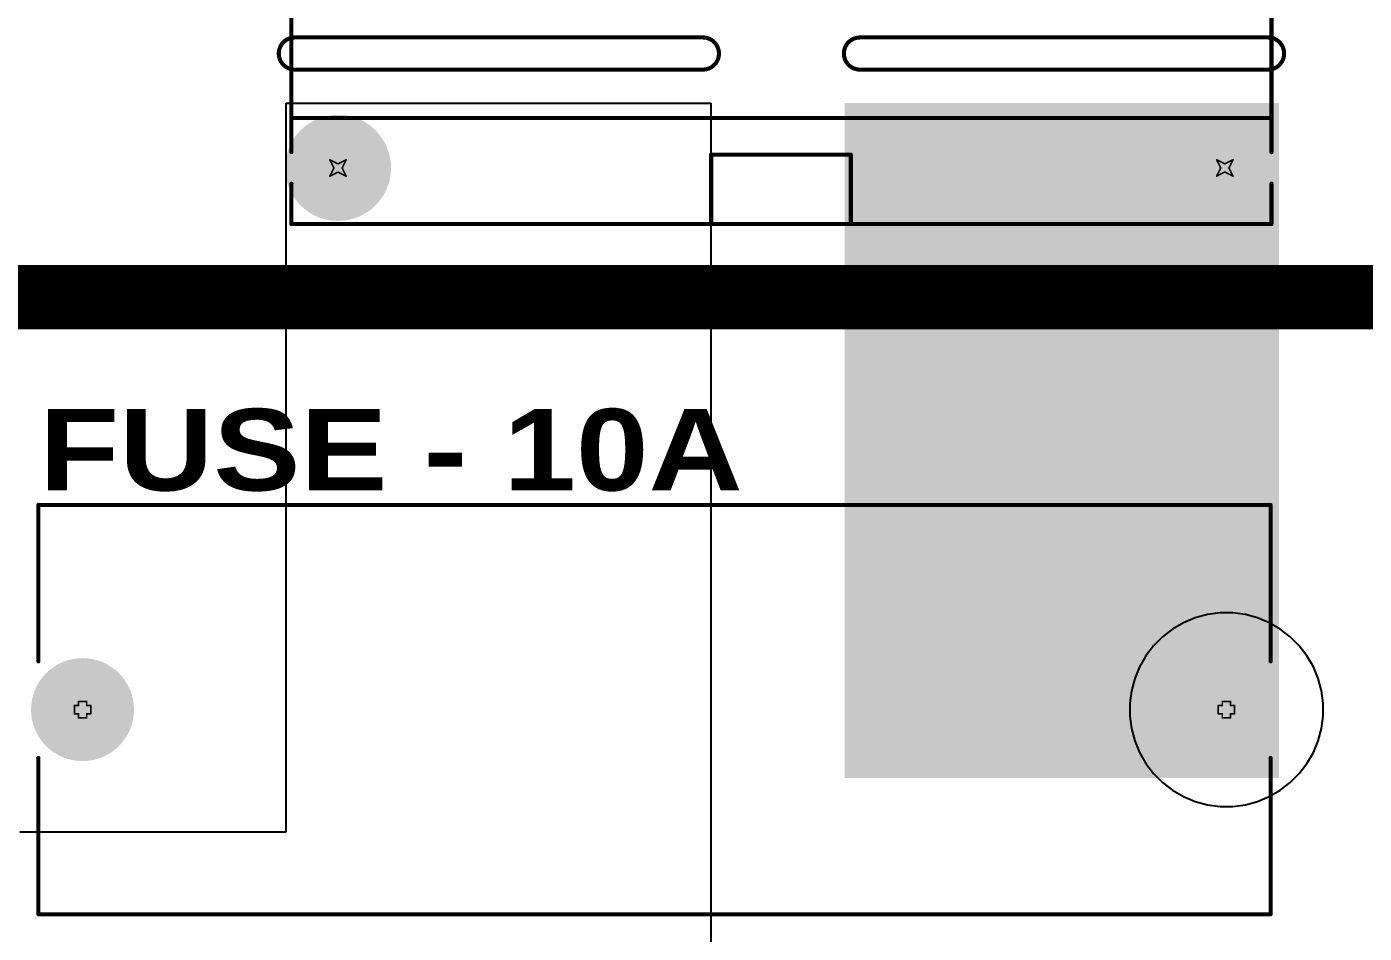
# Model space of a CAD drawing. Header units: inches. Extents: x 0 to 212, y 0 to 208.
# Drawn here: x 4.669 to 6.308, y 0.794 to 1.905 of the extents above; entities that cross this region are included whole.
import ezdxf

# ---------------------------------------------------------------- set-up
doc = ezdxf.new("R2010")
doc.units = ezdxf.units.IN
doc.header["$MEASUREMENT"] = 0
for name, color, linetype in [('Board Outline', 216, 'Continuous'), ('Bottom Layer', 5, 'Continuous'), ('Bottom Solder', 6, 'Continuous'), ('Drill Drawing', 1, 'Continuous'), ('Multi-Layer', 9, 'Continuous'), ('Pad Holes', 156, 'Continuous'), ('Top Layer', 1, 'Continuous'), ('Top Overlay', 2, 'Continuous'), ('Top Solder', 216, 'Continuous')]:
    doc.layers.add(name, color=color, linetype=linetype)
doc.styles.add('Arial', font='', dxfattribs={"height": 0.2})
doc.styles.add('Arial Black_Bold', font='', dxfattribs={"height": 0.2})
doc.styles.get('Arial').set_extended_font_data('Arial')
doc.styles.get('Arial Black_Bold').set_extended_font_data('Arial Black', bold=True)

# ---------------------------------------------------------------- blocks, each defined once
blk = doc.blocks.new('G4A_1A_PE_DC24_93')
at = {"layer": 'Bottom Layer'}
blk.add_hatch(color=5, dxfattribs=at).paths.add_polyline_path([(-0.4094, 0.1732), (-0.5354, 0.1732), (-0.5354, 0.2992), (-0.4094, 0.2992)])
h = blk.add_hatch(color=5, dxfattribs=at)
edge = h.paths.add_edge_path()
edge.add_arc((0.3937, 0.2362), 0.063, 0, 360)
h = blk.add_hatch(color=5, dxfattribs=at)
edge = h.paths.add_edge_path()
edge.add_arc((-0.5433, -0.2362), 0.063, 0, 360)
h = blk.add_hatch(color=5, dxfattribs=at)
edge = h.paths.add_edge_path()
edge.add_arc((0.5433, -0.2362), 0.063, 0, 360)
at = {"layer": 'Bottom Solder'}
blk.add_hatch(color=6, dxfattribs=at).paths.add_polyline_path([(-0.4074, 0.1712), (-0.5374, 0.1712), (-0.5374, 0.3012), (-0.4074, 0.3012)])
h = blk.add_hatch(color=6, dxfattribs=at)
edge = h.paths.add_edge_path()
edge.add_arc((0.3937, 0.2362), 0.065, 0, 360)
h = blk.add_hatch(color=6, dxfattribs=at)
edge = h.paths.add_edge_path()
edge.add_arc((-0.5433, -0.2362), 0.065, 0, 360)
h = blk.add_hatch(color=6, dxfattribs=at)
edge = h.paths.add_edge_path()
edge.add_arc((0.5433, -0.2362), 0.065, 0, 360)
at = {"layer": 'Multi-Layer'}
blk.add_hatch(color=9, dxfattribs=at).paths.add_polyline_path([(-0.4094, 0.1732), (-0.5354, 0.1732), (-0.5354, 0.2992), (-0.4094, 0.2992)])
h = blk.add_hatch(color=9, dxfattribs=at)
edge = h.paths.add_edge_path()
edge.add_arc((0.3937, 0.2362), 0.063, 0, 360)
h = blk.add_hatch(color=9, dxfattribs=at)
edge = h.paths.add_edge_path()
edge.add_arc((-0.5433, -0.2362), 0.063, 0, 360)
h = blk.add_hatch(color=9, dxfattribs=at)
edge = h.paths.add_edge_path()
edge.add_arc((0.5433, -0.2362), 0.063, 0, 360)
at = {"layer": 'Pad Holes'}
h = blk.add_hatch(color=7, dxfattribs=at)
edge = h.paths.add_edge_path()
edge.add_arc((-0.4724, 0.2362), 0.0354, 0, 360)
h = blk.add_hatch(color=7, dxfattribs=at)
edge = h.paths.add_edge_path()
edge.add_arc((0.3937, 0.2362), 0.0354, 0, 360)
h = blk.add_hatch(color=7, dxfattribs=at)
edge = h.paths.add_edge_path()
edge.add_arc((-0.5433, -0.2362), 0.0354, 0, 360)
h = blk.add_hatch(color=7, dxfattribs=at)
edge = h.paths.add_edge_path()
edge.add_arc((0.5433, -0.2362), 0.0354, 0, 360)
at = {"layer": 'Top Layer'}
blk.add_hatch(color=1, dxfattribs=at).paths.add_polyline_path([(-0.4094, 0.1732), (-0.5354, 0.1732), (-0.5354, 0.2992), (-0.4094, 0.2992)])
h = blk.add_hatch(color=1, dxfattribs=at)
edge = h.paths.add_edge_path()
edge.add_arc((0.3937, 0.2362), 0.063, 0, 360)
h = blk.add_hatch(color=1, dxfattribs=at)
edge = h.paths.add_edge_path()
edge.add_arc((-0.5433, -0.2362), 0.063, 0, 360)
h = blk.add_hatch(color=1, dxfattribs=at)
edge = h.paths.add_edge_path()
edge.add_arc((0.5433, -0.2362), 0.063, 0, 360)
at = {"layer": 'Top Solder'}
blk.add_hatch(color=216, dxfattribs=at).paths.add_polyline_path([(-0.4074, 0.1712), (-0.5374, 0.1712), (-0.5374, 0.3012), (-0.4074, 0.3012)])
h = blk.add_hatch(color=216, dxfattribs=at)
edge = h.paths.add_edge_path()
edge.add_arc((0.3937, 0.2362), 0.065, 0, 360)
h = blk.add_hatch(color=216, dxfattribs=at)
edge = h.paths.add_edge_path()
edge.add_arc((-0.5433, -0.2362), 0.065, 0, 360)
h = blk.add_hatch(color=216, dxfattribs=at)
edge = h.paths.add_edge_path()
edge.add_arc((0.5433, -0.2362), 0.065, 0, 360)
at = {"layer": 'Top Overlay'}
for points in [[(-0.6004, -0.2169, 0.005, 0.005, 0), (-0.6004, 0.3248, 0.005, 0.005, 0)], [(-0.6004, 0.3248, 0.005, 0.005, 0), (0.6004, 0.3248, 0.005, 0.005, 0)], [(0.6004, -0.217, 0.005, 0.005, 0), (0.6004, 0.3248, 0.005, 0.005, 0)], [(-0.6004, 0.1569, 0.005, 0.005, 0), (0.6004, 0.1569, 0.005, 0.005, 0)], [(-0.6004, -0.1752, 0.005, 0.005, 0), (0.6004, -0.1752, 0.005, 0.005, 0)], [(-0.0861, -0.22, 0.005, 0.005, 0), (0.085, -0.22, 0.005, 0.005, 0)], [(-0.0861, -0.3051, 0.005, 0.005, 0), (-0.0861, -0.22, 0.005, 0.005, 0)], [(0.085, -0.3051, 0.005, 0.005, 0), (0.085, -0.22, 0.005, 0.005, 0)], [(-0.6004, -0.3051, 0.005, 0.005, 0), (-0.6004, -0.2555, 0.005, 0.005, 0)], [(0.6004, -0.2554, 0.005, 0.005, 0), (0.6004, -0.3051, 0.005, 0.005, 0)], [(-0.6004, -0.3051, 0.005, 0.005, 0), (0.6004, -0.3051, 0.005, 0.005, 0)]]:
    blk.add_lwpolyline(points, format="xyseb", dxfattribs=at)
for points in [[(-0.6016, 0.3248, 0.0025, 0.0025, 1), (-0.5991, 0.3248, 0.0025, 0.0025, 1)], [(-0.6017, 0.3248, 0.0025, 0.0025, 1), (-0.5992, 0.3248, 0.0025, 0.0025, 1)], [(0.5991, 0.3248, 0.0025, 0.0025, 1), (0.6016, 0.3248, 0.0025, 0.0025, 1)], [(0.5991, 0.3248, 0.0025, 0.0025, 1), (0.6016, 0.3248, 0.0025, 0.0025, 1)], [(-0.6016, 0.1569, 0.0025, 0.0025, 1), (-0.5991, 0.1569, 0.0025, 0.0025, 1)], [(0.5991, 0.1569, 0.0025, 0.0025, 1), (0.6016, 0.1569, 0.0025, 0.0025, 1)], [(-0.6016, -0.1752, 0.0025, 0.0025, 1), (-0.5991, -0.1752, 0.0025, 0.0025, 1)], [(0.5991, -0.1752, 0.0025, 0.0025, 1), (0.6016, -0.1752, 0.0025, 0.0025, 1)], [(-0.6016, -0.2169, 0.0025, 0.0025, 1), (-0.5991, -0.2169, 0.0025, 0.0025, 1)], [(-0.0874, -0.22, 0.0025, 0.0025, 1), (-0.0849, -0.22, 0.0025, 0.0025, 1)], [(-0.0874, -0.22, 0.0025, 0.0025, 1), (-0.0849, -0.22, 0.0025, 0.0025, 1)], [(0.0837, -0.22, 0.0025, 0.0025, 1), (0.0862, -0.22, 0.0025, 0.0025, 1)], [(0.0837, -0.22, 0.0025, 0.0025, 1), (0.0862, -0.22, 0.0025, 0.0025, 1)], [(0.5991, -0.217, 0.0025, 0.0025, 1), (0.6016, -0.217, 0.0025, 0.0025, 1)], [(-0.6016, -0.2555, 0.0025, 0.0025, 1), (-0.5991, -0.2555, 0.0025, 0.0025, 1)], [(0.5991, -0.2554, 0.0025, 0.0025, 1), (0.6016, -0.2554, 0.0025, 0.0025, 1)], [(-0.6016, -0.3051, 0.0025, 0.0025, 1), (-0.5991, -0.3051, 0.0025, 0.0025, 1)], [(-0.6017, -0.3051, 0.0025, 0.0025, 1), (-0.5992, -0.3051, 0.0025, 0.0025, 1)], [(-0.0874, -0.3051, 0.0025, 0.0025, 1), (-0.0849, -0.3051, 0.0025, 0.0025, 1)], [(0.0837, -0.3051, 0.0025, 0.0025, 1), (0.0862, -0.3051, 0.0025, 0.0025, 1)], [(0.5991, -0.3051, 0.0025, 0.0025, 1), (0.6016, -0.3051, 0.0025, 0.0025, 1)], [(0.5991, -0.3051, 0.0025, 0.0025, 1), (0.6016, -0.3051, 0.0025, 0.0025, 1)]]:
    blk.add_lwpolyline(points, format="xyseb", close=True, dxfattribs=at)
at = {"layer": 'Top Overlay', "style": 'Arial'}
blk.add_text('1', height=0.0315, rotation=360, dxfattribs=at).set_placement((-0.3781, 0.2109))
blk = doc.blocks.new('03540101ZXGY_97')
at = {"layer": 'Bottom Layer'}
h = blk.add_hatch(color=5, dxfattribs=at)
edge = h.paths.add_edge_path()
edge.add_arc((-0.7008, 0), 0.0591, 0, 360)
h = blk.add_hatch(color=5, dxfattribs=at)
edge = h.paths.add_edge_path()
edge.add_arc((0.7008, 0), 0.0591, 0, 360)
at = {"layer": 'Bottom Solder'}
h = blk.add_hatch(color=6, dxfattribs=at)
edge = h.paths.add_edge_path()
edge.add_arc((-0.7008, 0), 0.0631, 0, 360)
h = blk.add_hatch(color=6, dxfattribs=at)
edge = h.paths.add_edge_path()
edge.add_arc((0.7008, 0), 0.0631, 0, 360)
at = {"layer": 'Multi-Layer'}
h = blk.add_hatch(color=9, dxfattribs=at)
edge = h.paths.add_edge_path()
edge.add_arc((-0.7008, 0), 0.0591, 0, 360)
h = blk.add_hatch(color=9, dxfattribs=at)
edge = h.paths.add_edge_path()
edge.add_arc((0.7008, 0), 0.0591, 0, 360)
at = {"layer": 'Pad Holes'}
h = blk.add_hatch(color=7, dxfattribs=at)
edge = h.paths.add_edge_path()
edge.add_arc((-0.7008, 0), 0.0297, 0, 360)
h = blk.add_hatch(color=7, dxfattribs=at)
edge = h.paths.add_edge_path()
edge.add_arc((0.7008, 0), 0.0297, 0, 360)
at = {"layer": 'Top Layer'}
h = blk.add_hatch(color=1, dxfattribs=at)
edge = h.paths.add_edge_path()
edge.add_arc((-0.7008, 0), 0.0591, 0, 360)
h = blk.add_hatch(color=1, dxfattribs=at)
edge = h.paths.add_edge_path()
edge.add_arc((0.7008, 0), 0.0591, 0, 360)
at = {"layer": 'Top Solder'}
h = blk.add_hatch(color=216, dxfattribs=at)
edge = h.paths.add_edge_path()
edge.add_arc((-0.7008, 0), 0.0631, 0, 360)
h = blk.add_hatch(color=216, dxfattribs=at)
edge = h.paths.add_edge_path()
edge.add_arc((0.7008, 0), 0.0631, 0, 360)
at = {"layer": 'Top Overlay'}
for points in [[(-0.7549, 0.0591, 0.005, 0.005, 0), (-0.7549, 0.2508, 0.005, 0.005, 0)], [(-0.7549, 0.2508, 0.005, 0.005, 0), (0.7549, 0.2508, 0.005, 0.005, 0)], [(0.7549, 0.2508, 0.005, 0.005, 0), (0.7549, 0.0591, 0.005, 0.005, 0)], [(-0.7549, -0.2508, 0.005, 0.005, 0), (-0.7549, -0.0591, 0.005, 0.005, 0)], [(0.7549, -0.2508, 0.005, 0.005, 0), (0.7549, -0.0591, 0.005, 0.005, 0)], [(-0.7549, -0.2508, 0.005, 0.005, 0), (0.7549, -0.2508, 0.005, 0.005, 0)]]:
    blk.add_lwpolyline(points, format="xyseb", dxfattribs=at)
for points in [[(-0.7561, 0.2508, 0.0025, 0.0025, 1), (-0.7536, 0.2508, 0.0025, 0.0025, 1)], [(-0.7561, 0.2508, 0.0025, 0.0025, 1), (-0.7536, 0.2508, 0.0025, 0.0025, 1)], [(0.7536, 0.2508, 0.0025, 0.0025, 1), (0.7561, 0.2508, 0.0025, 0.0025, 1)], [(0.7536, 0.2508, 0.0025, 0.0025, 1), (0.7561, 0.2508, 0.0025, 0.0025, 1)], [(-0.7561, 0.0591, 0.0025, 0.0025, 1), (-0.7536, 0.0591, 0.0025, 0.0025, 1)], [(0.7536, 0.0591, 0.0025, 0.0025, 1), (0.7561, 0.0591, 0.0025, 0.0025, 1)], [(-0.7561, -0.0591, 0.0025, 0.0025, 1), (-0.7536, -0.0591, 0.0025, 0.0025, 1)], [(0.7536, -0.0591, 0.0025, 0.0025, 1), (0.7561, -0.0591, 0.0025, 0.0025, 1)], [(-0.7561, -0.2508, 0.0025, 0.0025, 1), (-0.7536, -0.2508, 0.0025, 0.0025, 1)], [(-0.7561, -0.2508, 0.0025, 0.0025, 1), (-0.7536, -0.2508, 0.0025, 0.0025, 1)], [(0.7536, -0.2508, 0.0025, 0.0025, 1), (0.7561, -0.2508, 0.0025, 0.0025, 1)], [(0.7536, -0.2508, 0.0025, 0.0025, 1), (0.7561, -0.2508, 0.0025, 0.0025, 1)]]:
    blk.add_lwpolyline(points, format="xyseb", close=True, dxfattribs=at)

msp = doc.modelspace()

# ---------------------------------------------------------------- hatches: boundary and pattern name
at = {"layer": 'Bottom Layer'}
msp.add_hatch(color=5, dxfattribs=at).paths.add_polyline_path([(5.6714, 0.9843), (6.2037, 0.9843), (6.2037, 1.811), (5.6714, 1.811)])

# ---------------------------------------------------------------- linework, layer by layer
at = {"layer": 'Board Outline'}
for points in [[(4.9782, 1.8718, 0.005, 0.005, -0.414214), (4.9978, 1.8915, 0.005, 0.005, 0)], [(4.9978, 1.8915, 0.005, 0.005, 0), (5.4978, 1.8915, 0.005, 0.005, 0)], [(5.4978, 1.8915, 0.005, 0.005, -0.414214), (5.5175, 1.8718, 0.005, 0.005, 0)], [(5.6706, 1.8718, 0.005, 0.005, -0.414214), (5.6903, 1.8915, 0.005, 0.005, 0)], [(5.6903, 1.8915, 0.005, 0.005, 0), (6.1903, 1.8915, 0.005, 0.005, 0)], [(6.1903, 1.8915, 0.005, 0.005, -0.414214), (6.21, 1.8718, 0.005, 0.005, 0)], [(4.9978, 1.8521, 0.005, 0.005, -0.414214), (4.9782, 1.8718, 0.005, 0.005, 0)], [(5.5175, 1.8718, 0.005, 0.005, -0.414214), (5.4978, 1.8521, 0.005, 0.005, 0)], [(5.6903, 1.8521, 0.005, 0.005, -0.414214), (5.6706, 1.8718, 0.005, 0.005, 0)], [(6.21, 1.8718, 0.005, 0.005, -0.414214), (6.1903, 1.8521, 0.005, 0.005, 0)], [(4.9978, 1.8521, 0.005, 0.005, 0), (5.4978, 1.8521, 0.005, 0.005, 0)], [(5.6903, 1.8521, 0.005, 0.005, 0), (6.1903, 1.8521, 0.005, 0.005, 0)]]:
    msp.add_lwpolyline(points, format="xyseb", dxfattribs=at)
for points in [[(4.9966, 1.8915, 0.0025, 0.0025, 1), (4.9991, 1.8915, 0.0025, 0.0025, 1)], [(4.9966, 1.8915, 0.0025, 0.0025, 1), (4.9991, 1.8915, 0.0025, 0.0025, 1)], [(5.4966, 1.8915, 0.0025, 0.0025, 1), (5.4991, 1.8915, 0.0025, 0.0025, 1)], [(5.4966, 1.8915, 0.0025, 0.0025, 1), (5.4991, 1.8915, 0.0025, 0.0025, 1)], [(5.6891, 1.8915, 0.0025, 0.0025, 1), (5.6916, 1.8915, 0.0025, 0.0025, 1)], [(5.6891, 1.8915, 0.0025, 0.0025, 1), (5.6916, 1.8915, 0.0025, 0.0025, 1)], [(6.1891, 1.8915, 0.0025, 0.0025, 1), (6.1916, 1.8915, 0.0025, 0.0025, 1)], [(6.1891, 1.8915, 0.0025, 0.0025, 1), (6.1916, 1.8915, 0.0025, 0.0025, 1)], [(4.9769, 1.8718, 0.0025, 0.0025, 1), (4.9794, 1.8718, 0.0025, 0.0025, 1)], [(4.9769, 1.8718, 0.0025, 0.0025, 1), (4.9794, 1.8718, 0.0025, 0.0025, 1)], [(5.5163, 1.8718, 0.0025, 0.0025, 1), (5.5188, 1.8718, 0.0025, 0.0025, 1)], [(5.5163, 1.8718, 0.0025, 0.0025, 1), (5.5188, 1.8718, 0.0025, 0.0025, 1)], [(5.6694, 1.8718, 0.0025, 0.0025, 1), (5.6719, 1.8718, 0.0025, 0.0025, 1)], [(5.6694, 1.8718, 0.0025, 0.0025, 1), (5.6719, 1.8718, 0.0025, 0.0025, 1)], [(6.2087, 1.8718, 0.0025, 0.0025, 1), (6.2112, 1.8718, 0.0025, 0.0025, 1)], [(6.2087, 1.8718, 0.0025, 0.0025, 1), (6.2112, 1.8718, 0.0025, 0.0025, 1)], [(4.9966, 1.8521, 0.0025, 0.0025, 1), (4.9991, 1.8521, 0.0025, 0.0025, 1)], [(4.9966, 1.8521, 0.0025, 0.0025, 1), (4.9991, 1.8521, 0.0025, 0.0025, 1)], [(5.4966, 1.8521, 0.0025, 0.0025, 1), (5.4991, 1.8521, 0.0025, 0.0025, 1)], [(5.4966, 1.8521, 0.0025, 0.0025, 1), (5.4991, 1.8521, 0.0025, 0.0025, 1)], [(5.6891, 1.8521, 0.0025, 0.0025, 1), (5.6916, 1.8521, 0.0025, 0.0025, 1)], [(5.6891, 1.8521, 0.0025, 0.0025, 1), (5.6916, 1.8521, 0.0025, 0.0025, 1)], [(6.1891, 1.8521, 0.0025, 0.0025, 1), (6.1916, 1.8521, 0.0025, 0.0025, 1)], [(6.1891, 1.8521, 0.0025, 0.0025, 1), (6.1916, 1.8521, 0.0025, 0.0025, 1)]]:
    msp.add_lwpolyline(points, format="xyseb", close=True, dxfattribs=at)
at = {"layer": 'Bottom Layer'}
for p, q in [((4.9874, 0.918), (4.9874, 1.811)), ((4.9874, 1.811), (5.5074, 1.811)), ((5.5074, 1.811), (5.5074, 0.4724)), ((4.661, 0.918), (4.9874, 0.918))]:
    msp.add_line(p, q, dxfattribs=at)
at = {"layer": 'Drill Drawing'}
for points in [[(5.0408, 1.7416, 0.002, 0.002, 0), (5.0508, 1.7366, 0.002, 0.002, 0)], [(5.0408, 1.7416, 0.002, 0.002, 0), (5.0458, 1.7316, 0.002, 0.002, 0)], [(5.0508, 1.7366, 0.002, 0.002, 0), (5.0608, 1.7416, 0.002, 0.002, 0)], [(5.0558, 1.7316, 0.002, 0.002, 0), (5.0608, 1.7416, 0.002, 0.002, 0)], [(6.1274, 1.7416, 0.002, 0.002, 0), (6.1374, 1.7366, 0.002, 0.002, 0)], [(6.1274, 1.7416, 0.002, 0.002, 0), (6.1324, 1.7316, 0.002, 0.002, 0)], [(6.1374, 1.7366, 0.002, 0.002, 0), (6.1474, 1.7416, 0.002, 0.002, 0)], [(6.1424, 1.7316, 0.002, 0.002, 0), (6.1474, 1.7416, 0.002, 0.002, 0)], [(5.0408, 1.7216, 0.002, 0.002, 0), (5.0458, 1.7316, 0.002, 0.002, 0)], [(5.0408, 1.7216, 0.002, 0.002, 0), (5.0508, 1.7266, 0.002, 0.002, 0)], [(5.0508, 1.7266, 0.002, 0.002, 0), (5.0608, 1.7216, 0.002, 0.002, 0)], [(5.0558, 1.7316, 0.002, 0.002, 0), (5.0608, 1.7216, 0.002, 0.002, 0)], [(6.1274, 1.7216, 0.002, 0.002, 0), (6.1324, 1.7316, 0.002, 0.002, 0)], [(6.1274, 1.7216, 0.002, 0.002, 0), (6.1374, 1.7266, 0.002, 0.002, 0)], [(6.1374, 1.7266, 0.002, 0.002, 0), (6.1474, 1.7216, 0.002, 0.002, 0)], [(6.1424, 1.7316, 0.002, 0.002, 0), (6.1474, 1.7216, 0.002, 0.002, 0)], [(4.7278, 1.0629, 0.002, 0.002, 0), (4.7278, 1.0729, 0.002, 0.002, 0)], [(4.7278, 1.0729, 0.002, 0.002, 0), (4.7328, 1.0729, 0.002, 0.002, 0)], [(4.7328, 1.0729, 0.002, 0.002, 0), (4.7328, 1.0779, 0.002, 0.002, 0)], [(4.7328, 1.0779, 0.002, 0.002, 0), (4.7428, 1.0779, 0.002, 0.002, 0)], [(4.7428, 1.0729, 0.002, 0.002, 0), (4.7428, 1.0779, 0.002, 0.002, 0)], [(4.7428, 1.0729, 0.002, 0.002, 0), (4.7478, 1.0729, 0.002, 0.002, 0)], [(4.7478, 1.0629, 0.002, 0.002, 0), (4.7478, 1.0729, 0.002, 0.002, 0)], [(6.1293, 1.0629, 0.002, 0.002, 0), (6.1293, 1.0729, 0.002, 0.002, 0)], [(6.1293, 1.0729, 0.002, 0.002, 0), (6.1343, 1.0729, 0.002, 0.002, 0)], [(6.1343, 1.0729, 0.002, 0.002, 0), (6.1343, 1.0779, 0.002, 0.002, 0)], [(6.1343, 1.0779, 0.002, 0.002, 0), (6.1443, 1.0779, 0.002, 0.002, 0)], [(6.1443, 1.0729, 0.002, 0.002, 0), (6.1443, 1.0779, 0.002, 0.002, 0)], [(6.1443, 1.0729, 0.002, 0.002, 0), (6.1493, 1.0729, 0.002, 0.002, 0)], [(6.1493, 1.0629, 0.002, 0.002, 0), (6.1493, 1.0729, 0.002, 0.002, 0)], [(4.7278, 1.0629, 0.002, 0.002, 0), (4.7328, 1.0629, 0.002, 0.002, 0)], [(4.7328, 1.0579, 0.002, 0.002, 0), (4.7328, 1.0629, 0.002, 0.002, 0)], [(4.7328, 1.0579, 0.002, 0.002, 0), (4.7428, 1.0579, 0.002, 0.002, 0)], [(4.7428, 1.0629, 0.002, 0.002, 0), (4.7478, 1.0629, 0.002, 0.002, 0)], [(4.7428, 1.0579, 0.002, 0.002, 0), (4.7428, 1.0629, 0.002, 0.002, 0)], [(6.1293, 1.0629, 0.002, 0.002, 0), (6.1343, 1.0629, 0.002, 0.002, 0)], [(6.1343, 1.0579, 0.002, 0.002, 0), (6.1343, 1.0629, 0.002, 0.002, 0)], [(6.1343, 1.0579, 0.002, 0.002, 0), (6.1443, 1.0579, 0.002, 0.002, 0)], [(6.1443, 1.0629, 0.002, 0.002, 0), (6.1493, 1.0629, 0.002, 0.002, 0)], [(6.1443, 1.0579, 0.002, 0.002, 0), (6.1443, 1.0629, 0.002, 0.002, 0)]]:
    msp.add_lwpolyline(points, format="xyseb", dxfattribs=at)
for points in [[(5.0403, 1.7416, 0.001, 0.001, 1), (5.0413, 1.7416, 0.001, 0.001, 1)], [(5.0403, 1.7416, 0.001, 0.001, 1), (5.0413, 1.7416, 0.001, 0.001, 1)], [(5.0503, 1.7366, 0.001, 0.001, 1), (5.0513, 1.7366, 0.001, 0.001, 1)], [(5.0503, 1.7366, 0.001, 0.001, 1), (5.0513, 1.7366, 0.001, 0.001, 1)], [(5.0603, 1.7416, 0.001, 0.001, 1), (5.0613, 1.7416, 0.001, 0.001, 1)], [(5.0603, 1.7416, 0.001, 0.001, 1), (5.0613, 1.7416, 0.001, 0.001, 1)], [(6.1269, 1.7416, 0.001, 0.001, 1), (6.1279, 1.7416, 0.001, 0.001, 1)], [(6.1269, 1.7416, 0.001, 0.001, 1), (6.1279, 1.7416, 0.001, 0.001, 1)], [(6.1369, 1.7366, 0.001, 0.001, 1), (6.1379, 1.7366, 0.001, 0.001, 1)], [(6.1369, 1.7366, 0.001, 0.001, 1), (6.1379, 1.7366, 0.001, 0.001, 1)], [(6.1469, 1.7416, 0.001, 0.001, 1), (6.1479, 1.7416, 0.001, 0.001, 1)], [(6.1469, 1.7416, 0.001, 0.001, 1), (6.1479, 1.7416, 0.001, 0.001, 1)], [(5.0403, 1.7216, 0.001, 0.001, 1), (5.0413, 1.7216, 0.001, 0.001, 1)], [(5.0403, 1.7216, 0.001, 0.001, 1), (5.0413, 1.7216, 0.001, 0.001, 1)], [(5.0453, 1.7316, 0.001, 0.001, 1), (5.0463, 1.7316, 0.001, 0.001, 1)], [(5.0453, 1.7316, 0.001, 0.001, 1), (5.0463, 1.7316, 0.001, 0.001, 1)], [(5.0503, 1.7266, 0.001, 0.001, 1), (5.0513, 1.7266, 0.001, 0.001, 1)], [(5.0503, 1.7266, 0.001, 0.001, 1), (5.0513, 1.7266, 0.001, 0.001, 1)], [(5.0553, 1.7316, 0.001, 0.001, 1), (5.0563, 1.7316, 0.001, 0.001, 1)], [(5.0553, 1.7316, 0.001, 0.001, 1), (5.0563, 1.7316, 0.001, 0.001, 1)], [(5.0603, 1.7216, 0.001, 0.001, 1), (5.0613, 1.7216, 0.001, 0.001, 1)], [(5.0603, 1.7216, 0.001, 0.001, 1), (5.0613, 1.7216, 0.001, 0.001, 1)], [(6.1269, 1.7216, 0.001, 0.001, 1), (6.1279, 1.7216, 0.001, 0.001, 1)], [(6.1269, 1.7216, 0.001, 0.001, 1), (6.1279, 1.7216, 0.001, 0.001, 1)], [(6.1319, 1.7316, 0.001, 0.001, 1), (6.1329, 1.7316, 0.001, 0.001, 1)], [(6.1319, 1.7316, 0.001, 0.001, 1), (6.1329, 1.7316, 0.001, 0.001, 1)], [(6.1369, 1.7266, 0.001, 0.001, 1), (6.1379, 1.7266, 0.001, 0.001, 1)], [(6.1369, 1.7266, 0.001, 0.001, 1), (6.1379, 1.7266, 0.001, 0.001, 1)], [(6.1419, 1.7316, 0.001, 0.001, 1), (6.1429, 1.7316, 0.001, 0.001, 1)], [(6.1419, 1.7316, 0.001, 0.001, 1), (6.1429, 1.7316, 0.001, 0.001, 1)], [(6.1469, 1.7216, 0.001, 0.001, 1), (6.1479, 1.7216, 0.001, 0.001, 1)], [(6.1469, 1.7216, 0.001, 0.001, 1), (6.1479, 1.7216, 0.001, 0.001, 1)], [(4.7273, 1.0729, 0.001, 0.001, 1), (4.7283, 1.0729, 0.001, 0.001, 1)], [(4.7273, 1.0729, 0.001, 0.001, 1), (4.7283, 1.0729, 0.001, 0.001, 1)], [(4.7323, 1.0779, 0.001, 0.001, 1), (4.7333, 1.0779, 0.001, 0.001, 1)], [(4.7323, 1.0779, 0.001, 0.001, 1), (4.7333, 1.0779, 0.001, 0.001, 1)], [(4.7323, 1.0729, 0.001, 0.001, 1), (4.7333, 1.0729, 0.001, 0.001, 1)], [(4.7323, 1.0729, 0.001, 0.001, 1), (4.7333, 1.0729, 0.001, 0.001, 1)], [(4.7423, 1.0779, 0.001, 0.001, 1), (4.7433, 1.0779, 0.001, 0.001, 1)], [(4.7423, 1.0779, 0.001, 0.001, 1), (4.7433, 1.0779, 0.001, 0.001, 1)], [(4.7423, 1.0729, 0.001, 0.001, 1), (4.7433, 1.0729, 0.001, 0.001, 1)], [(4.7423, 1.0729, 0.001, 0.001, 1), (4.7433, 1.0729, 0.001, 0.001, 1)], [(4.7473, 1.0729, 0.001, 0.001, 1), (4.7483, 1.0729, 0.001, 0.001, 1)], [(4.7473, 1.0729, 0.001, 0.001, 1), (4.7483, 1.0729, 0.001, 0.001, 1)], [(6.1288, 1.0729, 0.001, 0.001, 1), (6.1298, 1.0729, 0.001, 0.001, 1)], [(6.1288, 1.0729, 0.001, 0.001, 1), (6.1298, 1.0729, 0.001, 0.001, 1)], [(6.1338, 1.0779, 0.001, 0.001, 1), (6.1348, 1.0779, 0.001, 0.001, 1)], [(6.1338, 1.0779, 0.001, 0.001, 1), (6.1348, 1.0779, 0.001, 0.001, 1)], [(6.1338, 1.0729, 0.001, 0.001, 1), (6.1348, 1.0729, 0.001, 0.001, 1)], [(6.1338, 1.0729, 0.001, 0.001, 1), (6.1348, 1.0729, 0.001, 0.001, 1)], [(6.1438, 1.0779, 0.001, 0.001, 1), (6.1448, 1.0779, 0.001, 0.001, 1)], [(6.1438, 1.0779, 0.001, 0.001, 1), (6.1448, 1.0779, 0.001, 0.001, 1)], [(6.1438, 1.0729, 0.001, 0.001, 1), (6.1448, 1.0729, 0.001, 0.001, 1)], [(6.1438, 1.0729, 0.001, 0.001, 1), (6.1448, 1.0729, 0.001, 0.001, 1)], [(6.1488, 1.0729, 0.001, 0.001, 1), (6.1498, 1.0729, 0.001, 0.001, 1)], [(6.1488, 1.0729, 0.001, 0.001, 1), (6.1498, 1.0729, 0.001, 0.001, 1)], [(4.7273, 1.0629, 0.001, 0.001, 1), (4.7283, 1.0629, 0.001, 0.001, 1)], [(4.7273, 1.0629, 0.001, 0.001, 1), (4.7283, 1.0629, 0.001, 0.001, 1)], [(4.7323, 1.0629, 0.001, 0.001, 1), (4.7333, 1.0629, 0.001, 0.001, 1)], [(4.7323, 1.0629, 0.001, 0.001, 1), (4.7333, 1.0629, 0.001, 0.001, 1)], [(4.7323, 1.0579, 0.001, 0.001, 1), (4.7333, 1.0579, 0.001, 0.001, 1)], [(4.7323, 1.0579, 0.001, 0.001, 1), (4.7333, 1.0579, 0.001, 0.001, 1)], [(4.7423, 1.0629, 0.001, 0.001, 1), (4.7433, 1.0629, 0.001, 0.001, 1)], [(4.7423, 1.0629, 0.001, 0.001, 1), (4.7433, 1.0629, 0.001, 0.001, 1)], [(4.7423, 1.0579, 0.001, 0.001, 1), (4.7433, 1.0579, 0.001, 0.001, 1)], [(4.7423, 1.0579, 0.001, 0.001, 1), (4.7433, 1.0579, 0.001, 0.001, 1)], [(4.7473, 1.0629, 0.001, 0.001, 1), (4.7483, 1.0629, 0.001, 0.001, 1)], [(4.7473, 1.0629, 0.001, 0.001, 1), (4.7483, 1.0629, 0.001, 0.001, 1)], [(6.1288, 1.0629, 0.001, 0.001, 1), (6.1298, 1.0629, 0.001, 0.001, 1)], [(6.1288, 1.0629, 0.001, 0.001, 1), (6.1298, 1.0629, 0.001, 0.001, 1)], [(6.1338, 1.0629, 0.001, 0.001, 1), (6.1348, 1.0629, 0.001, 0.001, 1)], [(6.1338, 1.0629, 0.001, 0.001, 1), (6.1348, 1.0629, 0.001, 0.001, 1)], [(6.1338, 1.0579, 0.001, 0.001, 1), (6.1348, 1.0579, 0.001, 0.001, 1)], [(6.1338, 1.0579, 0.001, 0.001, 1), (6.1348, 1.0579, 0.001, 0.001, 1)], [(6.1438, 1.0629, 0.001, 0.001, 1), (6.1448, 1.0629, 0.001, 0.001, 1)], [(6.1438, 1.0629, 0.001, 0.001, 1), (6.1448, 1.0629, 0.001, 0.001, 1)], [(6.1438, 1.0579, 0.001, 0.001, 1), (6.1448, 1.0579, 0.001, 0.001, 1)], [(6.1438, 1.0579, 0.001, 0.001, 1), (6.1448, 1.0579, 0.001, 0.001, 1)], [(6.1488, 1.0629, 0.001, 0.001, 1), (6.1498, 1.0629, 0.001, 0.001, 1)], [(6.1488, 1.0629, 0.001, 0.001, 1), (6.1498, 1.0629, 0.001, 0.001, 1)]]:
    msp.add_lwpolyline(points, format="xyseb", close=True, dxfattribs=at)
at = {"layer": 'Multi-Layer'}
for p, q in [((4.9867, 1.8885), (4.9812, 1.883)), ((4.9939, 1.8915), (4.9867, 1.8885)), ((4.9978, 1.8915), (4.9939, 1.8915)), ((5.4978, 1.8915), (4.9978, 1.8915)), ((5.5018, 1.8915), (5.4978, 1.8915)), ((5.4978, 1.8915), (5.4978, 1.8915)), ((5.509, 1.8885), (5.5018, 1.8915)), ((5.5145, 1.883), (5.509, 1.8885)), ((5.6736, 1.883), (5.6792, 1.8885)), ((5.6792, 1.8885), (5.6864, 1.8915)), ((5.6864, 1.8915), (5.6903, 1.8915)), ((5.6903, 1.8915), (5.6903, 1.8915)), ((5.6903, 1.8915), (6.1903, 1.8915)), ((6.1903, 1.8915), (6.1942, 1.8915)), ((6.1942, 1.8915), (6.2015, 1.8885)), ((6.2015, 1.8885), (6.207, 1.883)), ((4.9812, 1.883), (4.9782, 1.8757)), ((4.9782, 1.8757), (4.9782, 1.8718)), ((4.9782, 1.8718), (4.9782, 1.8679)), ((5.5175, 1.8757), (5.5145, 1.883)), ((5.5175, 1.8718), (5.5175, 1.8757)), ((5.5175, 1.8679), (5.5175, 1.8718)), ((5.6706, 1.8757), (5.6736, 1.883)), ((5.6706, 1.8718), (5.6706, 1.8757)), ((5.6706, 1.8679), (5.6706, 1.8718)), ((6.207, 1.883), (6.21, 1.8757)), ((6.21, 1.8757), (6.21, 1.8718)), ((6.21, 1.8718), (6.21, 1.8679)), ((4.9782, 1.8679), (4.9812, 1.8607)), ((4.9812, 1.8607), (4.9867, 1.8551)), ((4.9867, 1.8551), (4.9939, 1.8521)), ((4.9939, 1.8521), (4.9978, 1.8521)), ((4.9978, 1.8521), (5.4978, 1.8521)), ((4.9978, 1.8521), (4.9978, 1.8521)), ((5.4978, 1.8521), (5.5018, 1.8521)), ((5.5018, 1.8521), (5.509, 1.8551)), ((5.509, 1.8551), (5.5145, 1.8607)), ((5.5145, 1.8607), (5.5175, 1.8679)), ((5.6736, 1.8607), (5.6706, 1.8679)), ((5.6792, 1.8551), (5.6736, 1.8607)), ((5.6864, 1.8521), (5.6792, 1.8551)), ((5.6903, 1.8521), (5.6864, 1.8521)), ((6.1903, 1.8521), (5.6903, 1.8521)), ((6.1942, 1.8521), (6.1903, 1.8521)), ((6.1903, 1.8521), (6.1903, 1.8521)), ((6.2015, 1.8551), (6.1942, 1.8521)), ((6.207, 1.8607), (6.2015, 1.8551)), ((6.21, 1.8679), (6.207, 1.8607))]:
    msp.add_line(p, q, dxfattribs=at)
at = {"layer": 'Top Layer'}
for p, q in [((-0.1276, 1.6095), (7.028, 1.6095)), ((6.1012, 1.1803), (6.0868, 1.1744)), ((6.1012, 1.1803), (6.0868, 1.1744)), ((6.1162, 1.1843), (6.1012, 1.1803)), ((6.1162, 1.1843), (6.1012, 1.1803)), ((6.1316, 1.1864), (6.1162, 1.1843)), ((6.1316, 1.1864), (6.1162, 1.1843)), ((6.1393, 1.1864), (6.1316, 1.1864)), ((6.1471, 1.1864), (6.1316, 1.1864)), ((6.1471, 1.1864), (6.1393, 1.1864)), ((6.1625, 1.1843), (6.1471, 1.1864)), ((6.1625, 1.1843), (6.1471, 1.1864)), ((6.1775, 1.1803), (6.1625, 1.1843)), ((6.1775, 1.1803), (6.1625, 1.1843)), ((6.1918, 1.1744), (6.1775, 1.1803)), ((6.1918, 1.1744), (6.1775, 1.1803)), ((6.0734, 1.1666), (6.061, 1.1572)), ((6.0734, 1.1666), (6.061, 1.1572)), ((6.0868, 1.1744), (6.0734, 1.1666)), ((6.0868, 1.1744), (6.0734, 1.1666)), ((6.2053, 1.1666), (6.1918, 1.1744)), ((6.2053, 1.1666), (6.1918, 1.1744)), ((6.2176, 1.1572), (6.2053, 1.1666)), ((6.2176, 1.1572), (6.2053, 1.1666)), ((6.061, 1.1572), (6.0501, 1.1462)), ((6.061, 1.1572), (6.0501, 1.1462)), ((6.2286, 1.1462), (6.2176, 1.1572)), ((6.2286, 1.1462), (6.2176, 1.1572)), ((6.0406, 1.1339), (6.0328, 1.1204)), ((6.0406, 1.1339), (6.0328, 1.1204)), ((6.0501, 1.1462), (6.0406, 1.1339)), ((6.0501, 1.1462), (6.0406, 1.1339)), ((6.238, 1.1339), (6.2286, 1.1462)), ((6.238, 1.1339), (6.2286, 1.1462)), ((6.2458, 1.1204), (6.238, 1.1339)), ((6.2458, 1.1204), (6.238, 1.1339)), ((6.0328, 1.1204), (6.0269, 1.1061)), ((6.0328, 1.1204), (6.0269, 1.1061)), ((6.2518, 1.1061), (6.2458, 1.1204)), ((6.2518, 1.1061), (6.2458, 1.1204)), ((6.0269, 1.1061), (6.0229, 1.0911)), ((6.0269, 1.1061), (6.0229, 1.0911)), ((6.2558, 1.0911), (6.2518, 1.1061)), ((6.2558, 1.0911), (6.2518, 1.1061)), ((6.0229, 1.0911), (6.0209, 1.0757)), ((6.0229, 1.0911), (6.0209, 1.0757)), ((6.2578, 1.0757), (6.2558, 1.0911)), ((6.2578, 1.0757), (6.2558, 1.0911)), ((6.0209, 1.0757), (6.0209, 1.0679)), ((6.0209, 1.0757), (6.0209, 1.0601)), ((6.0209, 1.0679), (6.0209, 1.0679)), ((6.0209, 1.0679), (6.0209, 1.0601)), ((6.2578, 1.0679), (6.2578, 1.0757)), ((6.2578, 1.0601), (6.2578, 1.0757)), ((6.2578, 1.0601), (6.2578, 1.0679)), ((6.0209, 1.0601), (6.0229, 1.0447)), ((6.0209, 1.0601), (6.0229, 1.0447)), ((6.2558, 1.0447), (6.2578, 1.0601)), ((6.2558, 1.0447), (6.2578, 1.0601)), ((6.0229, 1.0447), (6.0269, 1.0297)), ((6.0229, 1.0447), (6.0269, 1.0297)), ((6.2518, 1.0297), (6.2558, 1.0447)), ((6.2518, 1.0297), (6.2558, 1.0447)), ((6.0269, 1.0297), (6.0328, 1.0154)), ((6.0269, 1.0297), (6.0328, 1.0154)), ((6.2458, 1.0154), (6.2518, 1.0297)), ((6.2458, 1.0154), (6.2518, 1.0297)), ((6.0328, 1.0154), (6.0406, 1.0019)), ((6.0328, 1.0154), (6.0406, 1.0019)), ((6.0406, 1.0019), (6.0501, 0.9896)), ((6.0406, 1.0019), (6.0501, 0.9896)), ((6.2286, 0.9896), (6.238, 1.0019)), ((6.2286, 0.9896), (6.238, 1.0019)), ((6.238, 1.0019), (6.2458, 1.0154)), ((6.238, 1.0019), (6.2458, 1.0154)), ((6.0501, 0.9896), (6.061, 0.9786)), ((6.0501, 0.9896), (6.061, 0.9786)), ((6.2176, 0.9786), (6.2286, 0.9896)), ((6.2176, 0.9786), (6.2286, 0.9896)), ((6.061, 0.9786), (6.0734, 0.9692)), ((6.061, 0.9786), (6.0734, 0.9692)), ((6.0734, 0.9692), (6.0868, 0.9614)), ((6.0734, 0.9692), (6.0868, 0.9614)), ((6.1918, 0.9614), (6.2053, 0.9692)), ((6.1918, 0.9614), (6.2053, 0.9692)), ((6.2053, 0.9692), (6.2176, 0.9786)), ((6.2053, 0.9692), (6.2176, 0.9786)), ((6.0868, 0.9614), (6.1012, 0.9555)), ((6.0868, 0.9614), (6.1012, 0.9555)), ((6.1012, 0.9555), (6.1162, 0.9514)), ((6.1012, 0.9555), (6.1162, 0.9514)), ((6.1162, 0.9514), (6.1316, 0.9494)), ((6.1162, 0.9514), (6.1316, 0.9494)), ((6.1471, 0.9494), (6.1625, 0.9514)), ((6.1471, 0.9494), (6.1625, 0.9514)), ((6.1625, 0.9514), (6.1775, 0.9555)), ((6.1625, 0.9514), (6.1775, 0.9555)), ((6.1775, 0.9555), (6.1918, 0.9614)), ((6.1775, 0.9555), (6.1918, 0.9614)), ((6.1316, 0.9494), (6.1393, 0.9494)), ((6.1316, 0.9494), (6.1471, 0.9494)), ((6.1393, 0.9494), (6.1471, 0.9494))]:
    msp.add_line(p, q, dxfattribs=at)
at = {"layer": 'Top Overlay'}
msp.add_lwpolyline([(-0.1133, 1.5733, 0.0787, 0.0787, 0), (7.7165, 1.5733, 0.0787, 0.0787, 0)], format="xyseb", dxfattribs=at)

# ---------------------------------------------------------------- block references
for name, p in [('G4A_1A_PE_DC24_93', (5.5941, 1.9679)), ('03540101ZXGY_97', (5.4385, 1.0679))]:
    msp.add_blockref(name, p)

# ---------------------------------------------------------------- texts
at = {"layer": 'Top Overlay', "style": 'Arial Black_Bold'}
msp.add_text('FUSE - 10A', height=0.1, rotation=360, dxfattribs=at).set_placement((4.6849, 1.3364))

doc.saveas('drawing.dxf')
